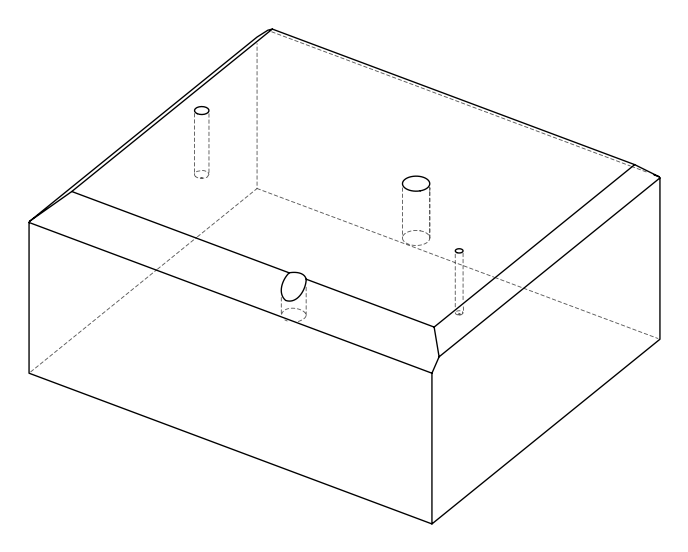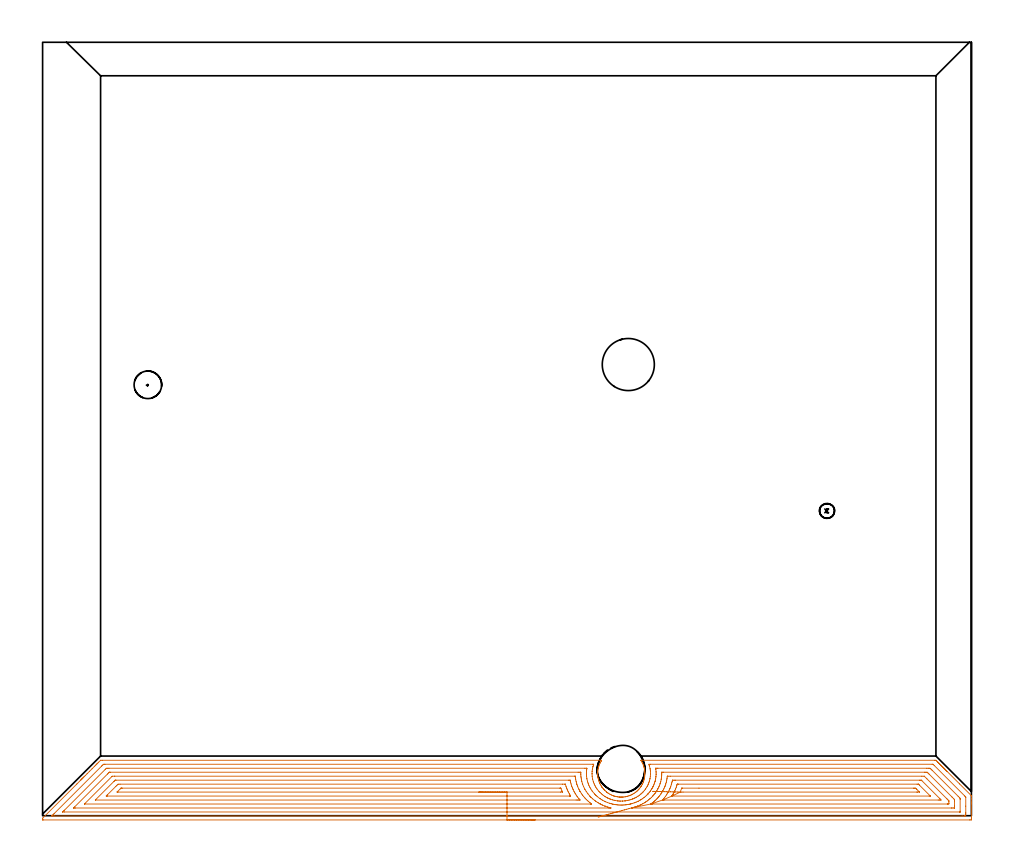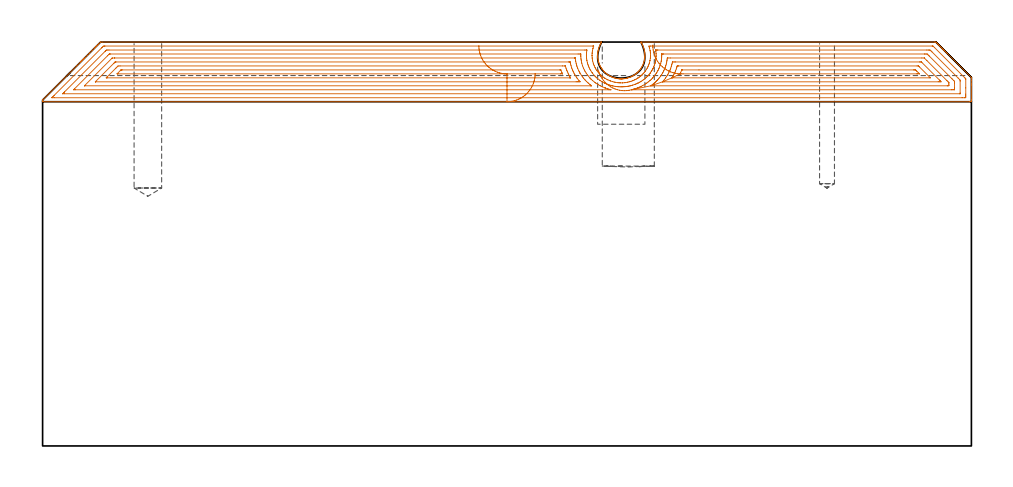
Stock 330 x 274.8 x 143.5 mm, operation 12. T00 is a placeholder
(PLAN: 12 operations, 6 tool changes, 62 min)
(1 SPOT_DRILL | STEP1POCKET | NXT0321_9005460120000 | 0.03 min | 0 mm3)
(2 SPOT_DRILL_1 | STEP1POCKET_1 | NXT0321_9005460120000 | 0.03 min | 4 mm3)
(3 SPOT_DRILL_2 | STEP1POCKET_3 | NXT0321_9005460120000 | 0.03 min | 8 mm3)
(4 DRILL_BLIND_HOLE_INTO_CENTER | STEP1POCKET | UGT0301_448 | 0.22 min | 1104 mm3)
(5 DRILL_BLIND_HOLE_INTO_CENTER_1 | STEP1POCKET_1 | NXT0301_128 | 0.13 min | 3169 mm3)
(6 INDEXABLE_INSERT_DRILL_BLIND_HOLE_FROM_SOLID | STEP1POCKET_2 | NXT0302_008 | 0.19 min | 11863 mm3)
(7 DRILL_BLIND_HOLE_INTO_CENTER_2 | STEP1POCKET_3 | UGT0301_212 | 0.23 min | 3970 mm3)
(8 MILL_ROUGH_BLIND_HOLE_CONTOUR | STEP1POCKET_1 | NXT0201_013 | Spiral | 1 min | 3295 mm3)
(9 AREA_MILL | FG_CHAMFER_SURFACE | UGT0205_001 | 12.55 min | 23156 mm3)
(10 AREA_MILL_1 | FG_CHAMFER_SURFACE_1 | UGT0205_001 | 16.93 min | 57212 mm3)
(11 AREA_MILL_2 | FG_CHAMFER_SURFACE_2 | UGT0205_001 | 10.41 min | 20987 mm3)
(12 AREA_MILL_3 | FG_CHAMFER_SURFACE_3 | UGT0205_001 | 20.3 min | 69026 mm3)
(TOOL NXT0321_9005460120000 | NC Spot Drill, 142deg, 12mm, Carbide, Uncoated | D12 PA142 FL30 Z2)
(TOOL UGT0301_448 | Carbide Drill 5.3 mm | D5.3 PA118 FL52 Z2)
(TOOL NXT0301_128 | Carbide Drill 12mm [861.1-1200-036A1-GP GC34] | D12 PA150 FL37.4 Z2)
(TOOL NXT0302_008 | Index. Insert Drill 18.5mm [880-D1850L25-05] | D18.5 PA176 FL93 Z2)
(TOOL UGT0301_212 | Twist Drill 9.8 mm | D9.8 PA118 FL83 Z2)
(TOOL NXT0201_013 | ENDMILL 10mm | D10 FL30 Z4)
(TOOL UGT0205_001 | Chamfer Mill 20 x 3 x 45 deg. | D20 FL50 Z2)
(OP 12 AREA_MILL_3)
G17 G21 G94 G90
T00 M6
G54
G17 G0 G90 X175. Y-1.5 S1061 M3
G43 Z153.5 H0
Z132.3
G94 G1 X174.962 Z131.428 F250.
X174.848 Z130.564
X174.659 Z129.712
X174.397 Z128.88
X174.063 Z128.074
X173.66 Z127.3
X173.192 Z126.564
X172.66 Z125.872
X172.071 Z125.229
X171.428 Z124.64
X170.736 Z124.108
X170. Z123.64
X169.226 Z123.237
X168.42 Z122.903
X167.588 Z122.641
X166.736 Z122.452
X165.872 Z122.338
X165. Z122.3
X0.172
X0.1 Y-1.497 Z122.303
X0. Y-1.491 Z122.305
Y-1.042 Z122.756
X0.002 Y-0.909 Z122.887
X0.023 Y-0.876 Z122.921
X12.177 Y11.278 Z135.077
X13.379 Y12.481 Z136.278
X13.423 Y12.524 Z136.323
X13.628 Y12.729 Z136.528
X13.673 Y12.775 Z136.572
X13.721 Y12.822 Z136.621
X13.919 Y13.019 Z136.818
X13.967 Y13.069 Z136.866
X14.019 Y13.119 Z136.918
X14.209 Y13.309 Z137.108
X14.261 Y13.363 Z137.159
X14.317 Y13.417 Z137.216
X14.499 Y13.6 Z137.398
X14.555 Y13.657 Z137.453
X14.615 Y13.715 Z137.514
X14.789 Y13.89 Z137.689
X14.849 Y13.951 Z137.747
X15.145 Y14.245 Z138.044
X15.806 Y14.906 Z138.705
X16.699 Y15.799 Z139.599
X17.593 Y16.693 Z140.492
X18.377 Y17.478 Z141.276
X18.486 Y17.588 Z141.384
X18.827 Y17.927 Z141.727
X19.03 Y18.131 Z141.93
X19.259 Y18.36 Z142.158
X19.379 Y18.481 Z142.277
X19.756 Y18.856 Z142.656
X19.891 Y18.991 Z142.79
X20.585 Y19.685 Z143.483
X20.613 Y19.704 Z143.492
X21.16 Y19.7 Z143.5
X198.502
X198.623 Y19.694 Z143.493
X198.56 Y19.58 Z143.38
X198.502 Y19.481 Z143.281
X198.442 Y19.385 Z143.185
X198.189 Y18.941 Z142.741
X198.036 Y18.648 Z142.448
X197.789 Y18.063 Z141.863
X197.63 Y17.626 Z141.426
X197.498 Y17.185 Z140.985
X197.392 Y16.747 Z140.547
X197.31 Y16.307 Z140.107
X197.252 Y15.869 Z139.669
X197.217 Y15.429 Z139.229
X197.206 Y14.99 Z138.79
X197.219 Y14.551 Z138.351
X197.254 Y14.111 Z137.911
X197.313 Y13.673 Z137.473
X197.396 Y13.233 Z137.033
X197.503 Y12.795 Z136.595
X197.631 Y12.352 Z136.152
X197.793 Y11.917 Z135.717
X197.91 Y11.633 Z135.433
X198.036 Y11.352 Z135.152
X198.2 Y11.039 Z134.839
X198.458 Y10.596 Z134.396
X198.543 Y10.465 Z134.264
X198.571 Y10.423 Z134.218
X198.689 Y10.238 Z134.037
X198.738 Y10.162 Z133.96
X198.832 Y10.03 Z133.828
X198.868 Y9.982 Z133.78
X198.929 Y9.901 Z133.7
X199.235 Y9.541 Z133.341
X199.454 Y9.283 Z133.082
X199.634 Y9.093 Z132.892
X199.822 Y8.909 Z132.707
X200.344 Y8.458 Z132.257
X200.404 Y8.405 Z132.205
X200.557 Y8.286 Z132.085
X200.715 Y8.171 Z131.97
X200.869 Y8.071 Z131.869
X201.156 Y7.883 Z131.681
X201.608 Y7.614 Z131.413
X201.77 Y7.527 Z131.327
X202.133 Y7.358 Z131.154
X202.501 Y7.2 Z130.999
X202.513 Y7.195 Z130.995
X202.78 Y7.098 Z130.898
X202.945 Y7.04 Z130.837
X202.969 Y7.033 Z130.829
X203.394 Y6.901 Z130.701
X203.419 Y6.895 Z130.695
X203.839 Y6.796 Z130.592
X204.309 Y6.71 Z130.504
X204.714 Y6.65 Z130.448
X204.946 Y6.629 Z130.428
X205.086 Y6.62 Z130.419
X205.179 Y6.615 Z130.411
X205.418 Y6.608 Z130.401
X205.569 Y6.611 Z130.398
X205.585
X205.793 Y6.609 Z130.401
X206.095 Y6.62 Z130.419
X206.106 Y6.621 Z130.42
X206.485 Y6.649 Z130.449
X206.965 Y6.719 Z130.518
X207.075 Y6.741 Z130.539
X207.413 Y6.807 Z130.602
X207.435 Y6.813 Z130.607
X207.545 Y6.839 Z130.636
X207.77 Y6.895 Z130.693
X207.858 Y6.918 Z130.714
X208.306 Y7.058 Z130.855
X208.751 Y7.222 Z131.018
X209.093 Y7.369 Z131.166
X209.43 Y7.528 Z131.326
X209.546 Y7.59 Z131.388
X209.644 Y7.642 Z131.44
X210.095 Y7.915 Z131.714
X210.537 Y8.21 Z132.009
X210.796 Y8.406 Z132.204
X211.009 Y8.585 Z132.383
X211.118 Y8.677 Z132.475
X211.206 Y8.756 Z132.555
X211.429 Y8.959 Z132.757
X211.566 Y9.1 Z132.897
X211.746 Y9.284 Z133.082
X211.902 Y9.463 Z133.261
X212.041 Y9.621 Z133.42
X212.332 Y9.982 Z133.782
X212.46 Y10.161 Z133.961
X212.629 Y10.423 Z134.222
X212.742 Y10.596 Z134.395
X212.999 Y11.039 Z134.839
X213.215 Y11.457 Z135.257
X213.405 Y11.917 Z135.717
X213.564 Y12.354 Z136.154
X213.697 Y12.795 Z136.595
X213.804 Y13.233 Z137.033
X213.887 Y13.673 Z137.473
X213.946 Y14.111 Z137.911
X213.981 Y14.551 Z138.351
X213.994 Y14.99 Z138.79
X213.983 Y15.429 Z139.229
X213.948 Y15.869 Z139.669
X213.89 Y16.307 Z140.107
X213.808 Y16.747 Z140.547
X213.702 Y17.185 Z140.985
X213.57 Y17.626 Z141.426
X213.413 Y18.063 Z141.863
X213.215 Y18.543 Z142.343
X213.01 Y18.941 Z142.741
X212.796 Y19.318 Z143.118
X212.739 Y19.42 Z143.218
X212.656 Y19.557 Z143.353
X212.577 Y19.692 Z143.484
X212.576 Y19.697 Z143.489
X212.796 Y19.7 Z143.5
X316.874
X317.4 Y19.704 Z143.49
X317.418 Y19.683 Z143.481
X317.768 Y19.333 Z143.131
X317.86 Y19.242 Z143.038
X317.946 Y19.154 Z142.953
X318.065 Y19.035 Z142.834
X318.154 Y18.948 Z142.744
X318.237 Y18.864 Z142.663
X318.363 Y18.737 Z142.536
X318.448 Y18.654 Z142.45
X318.527 Y18.573 Z142.372
X318.661 Y18.439 Z142.238
X318.742 Y18.36 Z142.156
X318.817 Y18.283 Z142.082
X318.959 Y18.141 Z141.941
X319.035 Y18.066 Z141.862
X319.108 Y17.993 Z141.792
X319.257 Y17.844 Z141.643
X319.329 Y17.772 Z141.569
X319.398 Y17.702 Z141.501
X319.554 Y17.546 Z141.345
X319.623 Y17.478 Z141.275
X319.688 Y17.412 Z141.211
X319.852 Y17.248 Z141.047
X319.917 Y17.184 Z140.981
X319.979 Y17.122 Z140.921
X320.15 Y16.95 Z140.749
X320.211 Y16.89 Z140.687
X320.269 Y16.832 Z140.631
X320.448 Y16.653 Z140.452
X320.505 Y16.596 Z140.393
X320.559 Y16.541 Z140.34
X320.746 Y16.355 Z140.154
X320.799 Y16.302 Z140.099
X320.849 Y16.251 Z140.05
X321.043 Y16.057 Z139.856
X321.093 Y16.008 Z139.805
X321.14 Y15.961 Z139.76
X321.341 Y15.759 Z139.558
X321.387 Y15.714 Z139.512
X325.808 Y11.292 Z135.092
X329.911 Y7.189 Z130.988
X329.977 Y7.121 Z130.92
X329.999 Y7.09 Z130.888
X330. Y6.895 Z130.694
Y6.828 Z130.626
Y6.013 Z129.808
Y4.792 Z128.589
Y4.249 Z128.043
Y-0.771 Z123.027
X329.997 Y-1.042 Z122.755
X329.99 Y-1.492 Z122.306
X329.84 Y-1.495 Z122.303
X329.382 Y-1.5 Z122.3
X165.
Y-0.086 Z123.714
X4.116
X3.468 Y-0.081 Z123.719
X3.298 Y-0.079 Z123.721
Y-0.061 Z123.739
Y-0.054 Z123.746
X3.688 Y0.338 Z124.138
X4.071 Y0.722 Z124.522
X20.996 Y17.646 Z141.446
X21.166 Y17.815 Z141.615
X21.446 Y18.084 Z141.884
X21.655 Y18.279 Z142.079
X22.059 Y18.284 Z142.084
X22.135 Y18.285 Z142.085
X195.451
X195.733 Y18.28 Z142.08
X195.792 Y18.279 Z142.079
X195.786 Y18.25 Z142.05
X195.777 Y18.216 Z142.016
X195.716 Y18.023 Z141.823
X195.55 Y17.478 Z141.278
X195.513 Y17.342 Z141.142
X195.375 Y16.747 Z140.547
X195.351 Y16.619 Z140.419
X195.348 Y16.596 Z140.396
X195.252 Y15.835 Z139.635
X195.244 Y15.714 Z139.514
X195.214 Y14.991 Z138.791
X195.219 Y14.832 Z138.632
X195.26 Y14.064 Z137.864
X195.274 Y13.951 Z137.751
X195.375 Y13.254 Z137.054
X195.41 Y13.069 Z136.869
X195.42 Y13.024 Z136.824
X195.648 Y12.187 Z135.987
X195.778 Y11.789 Z135.589
X195.972 Y11.305 Z135.105
X196.268 Y10.664 Z134.464
X196.402 Y10.423 Z134.223
X196.572 Y10.123 Z133.923
X196.952 Y9.541 Z133.341
X197.162 Y9.253 Z133.053
X197.663 Y8.659 Z132.459
X198.055 Y8.234 Z132.034
X198.559 Y7.777 Z131.577
X198.948 Y7.445 Z131.245
X199.266 Y7.206 Z131.006
X199.725 Y6.895 Z130.695
X199.842 Y6.82 Z130.62
X200.042 Y6.698 Z130.498
X200.537 Y6.422 Z130.222
X200.735 Y6.321 Z130.121
X200.861 Y6.262 Z130.062
X201.42 Y6.013 Z129.813
X201.628 Y5.931 Z129.731
X201.763 Y5.88 Z129.68
X202.522 Y5.634 Z129.434
X203.043 Y5.499 Z129.299
X203.415 Y5.417 Z129.217
X203.547 Y5.392 Z129.192
X204.234 Y5.279 Z129.079
X204.309 Y5.269 Z129.069
X204.709 Y5.232 Z129.032
X205.13 Y5.202 Z129.002
X205.202 Y5.201 Z129.001
X206.023 Y5.203 Z129.003
X206.095 Y5.207 Z129.007
X206.852 Y5.266 Z129.066
X206.989 Y5.282 Z129.082
X207.071 Y5.293 Z129.093
X207.741 Y5.41 Z129.21
X207.882 Y5.436 Z129.236
X208.354 Y5.547 Z129.347
X208.775 Y5.664 Z129.464
X209.044 Y5.748 Z129.548
X209.669 Y5.965 Z129.765
X209.704 Y5.979 Z129.779
X209.789 Y6.013 Z129.813
X210.318 Y6.254 Z130.054
X210.562 Y6.37 Z130.17
X210.908 Y6.554 Z130.354
X211.456 Y6.879 Z130.679
X211.466 Y6.885 Z130.685
X211.48 Y6.895 Z130.695
X211.991 Y7.249 Z131.049
X212.349 Y7.522 Z131.322
X212.49 Y7.638 Z131.438
X212.652 Y7.777 Z131.577
X212.959 Y8.057 Z131.857
X213.242 Y8.332 Z132.132
X213.402 Y8.501 Z132.301
X213.543 Y8.659 Z132.459
X213.814 Y8.977 Z132.777
X214.136 Y9.375 Z133.175
X214.206 Y9.472 Z133.272
X214.252 Y9.541 Z133.341
X214.552 Y10.012 Z133.812
X214.796 Y10.423 Z134.223
X214.88 Y10.57 Z134.37
X215.029 Y10.852 Z134.652
X215.171 Y11.165 Z134.965
X215.228 Y11.305 Z135.105
X215.418 Y11.803 Z135.603
X215.548 Y12.187 Z135.987
X215.634 Y12.472 Z136.272
X215.782 Y13.069 Z136.869
X215.807 Y13.183 Z136.983
X215.923 Y13.873 Z137.673
X215.931 Y13.942 Z137.742
X215.932 Y13.951 Z137.751
X215.985 Y14.771 Z138.571
Y14.832 Z138.632
X215.965 Y15.672 Z139.472
X215.962 Y15.714 Z139.514
X215.923 Y16.126 Z139.926
X215.85 Y16.596 Z140.396
X215.835 Y16.683 Z140.483
X215.649 Y17.478 Z141.278
X215.546 Y17.85 Z141.65
X215.483 Y18.069 Z141.869
X215.424 Y18.279 Z142.079
X215.998 Y18.286 Z142.086
X316.057 Y18.285 Z142.085
X316.261 Y18.281 Z142.081
X316.358 Y18.279 Z142.079
X316.563 Y18.079 Z141.879
X316.874 Y17.775 Z141.575
X327.595 Y7.055 Z130.855
X327.752 Y6.895 Z130.695
X327.904 Y6.735 Z130.535
X327.99 Y6.643 Z130.443
X327.994 Y6.595 Z130.395
X327.998 Y6.497 Z130.297
X328. Y3.409 Z127.209
Y1.204 Z125.004
X327.999 Y0.722 Z124.522
X327.997 Y0.324 Z124.124
X327.99 Y-0.071 Z123.729
X327.595 Y-0.083 Z123.717
X327.518 Y-0.084 Z123.716
X326.701 Y-0.086 Z123.714
X165.
Y1.328 Z125.128
X7.765 Y1.329 Z125.129
X7.149 Y1.33 Z125.13
X7.147 Y1.332 Z125.132
X7.145 Y1.334 Z125.134
X7.406 Y1.604 Z125.404
X7.583 Y1.783 Z125.583
X7.765 Y1.966 Z125.766
X22.229 Y16.429 Z140.229
X22.4 Y16.596 Z140.396
X22.68 Y16.865 Z140.665
X22.953 Y16.868 Z140.668
X23.568 Y16.871 Z140.671
X192.695
X193.311 Y16.869 Z140.669
X193.35 Y16.867 Z140.667
X193.366 Y16.865 Z140.665
X193.365 Y16.816 Z140.616
X193.34 Y16.596 Z140.396
X193.272 Y16.026 Z139.826
X193.246 Y15.714 Z139.514
X193.223 Y15.193 Z138.993
X193.22 Y14.832 Z138.632
X193.245 Y14.289 Z138.089
X193.272 Y13.951 Z137.751
X193.361 Y13.292 Z137.092
X193.402 Y13.069 Z136.869
X193.588 Y12.246 Z136.046
X193.604 Y12.187 Z135.987
X193.609 Y12.166 Z135.966
X193.768 Y11.663 Z135.463
X193.897 Y11.305 Z135.105
X194.093 Y10.807 Z134.607
X194.278 Y10.423 Z134.223
X194.481 Y10.013 Z133.813
X194.759 Y9.541 Z133.341
X195.231 Y8.801 Z132.601
X195.335 Y8.659 Z132.459
X195.375 Y8.607 Z132.407
X196.089 Y7.777 Z131.577
X196.268 Y7.576 Z131.376
X196.444 Y7.396 Z131.196
X196.617 Y7.236 Z131.036
X196.994 Y6.895 Z130.695
X197.162 Y6.752 Z130.552
X197.906 Y6.161 Z129.961
X198.055 Y6.061 Z129.861
X198.129 Y6.013 Z129.813
X198.63 Y5.698 Z129.498
X198.948 Y5.512 Z129.312
X199.657 Y5.131 Z128.931
X199.842 Y5.042 Z128.842
X200.009 Y4.967 Z128.767
X200.735 Y4.669 Z128.469
X201.455 Y4.421 Z128.221
X201.628 Y4.368 Z128.168
X202.035 Y4.249 Z128.049
X202.522 Y4.131 Z127.931
X202.677 Y4.096 Z127.896
X203.415 Y3.964 Z127.764
X203.762 Y3.907 Z127.707
X204.309 Y3.843 Z127.643
X204.755 Y3.809 Z127.609
X205.202 Y3.789 Z127.589
X205.668
X206.095 Y3.792 Z127.592
X206.531 Y3.82 Z127.62
X206.989 Y3.854 Z127.654
X207.349 Y3.894 Z127.694
X207.882 Y3.978 Z127.778
X208.117 Y4.018 Z127.818
X208.418 Y4.074 Z127.874
X208.775 Y4.151 Z127.951
X208.856 Y4.17 Z127.97
X209.173 Y4.249 Z128.049
X209.557 Y4.36 Z128.16
X209.669 Y4.395 Z128.195
X210.222 Y4.585 Z128.385
X210.562 Y4.706 Z128.506
X210.869 Y4.829 Z128.629
X211.456 Y5.084 Z128.884
X211.489 Y5.099 Z128.899
X211.555 Y5.131 Z128.931
X212.073 Y5.404 Z129.204
X212.349 Y5.565 Z129.365
X212.63 Y5.736 Z129.536
X213.067 Y6.013 Z129.813
X213.172 Y6.083 Z129.883
X213.242 Y6.133 Z129.933
X213.683 Y6.461 Z130.261
X214.136 Y6.82 Z130.62
X214.177 Y6.855 Z130.655
X214.222 Y6.895 Z130.695
X214.636 Y7.284 Z131.084
X215.029 Y7.67 Z131.47
X215.081 Y7.726 Z131.526
X215.127 Y7.777 Z131.577
X215.49 Y8.204 Z132.004
X215.864 Y8.659 Z132.459
X215.889 Y8.692 Z132.492
X215.923 Y8.736 Z132.536
X216.242 Y9.225 Z133.025
X216.441 Y9.541 Z133.341
X216.58 Y9.774 Z133.574
X216.816 Y10.187 Z133.987
X216.896 Y10.344 Z134.144
X216.932 Y10.423 Z134.223
X217.166 Y10.959 Z134.759
X217.299 Y11.305 Z135.105
X217.407 Y11.603 Z135.403
X217.596 Y12.187 Z135.987
X217.622 Y12.273 Z136.073
X217.709 Y12.618 Z136.418
X217.79 Y12.989 Z136.789
X217.803 Y13.069 Z136.869
X217.907 Y13.756 Z137.556
X217.925 Y13.951 Z137.751
X217.97 Y14.575 Z138.375
X217.98 Y14.832 Z138.632
X217.968 Y15.459 Z139.259
X217.956 Y15.714 Z139.514
X217.886 Y16.422 Z140.222
X217.862 Y16.596 Z140.396
X217.836 Y16.786 Z140.586
X217.83 Y16.836 Z140.636
X217.831 Y16.86 Z140.66
X217.834 Y16.864 Z140.664
X217.86 Y16.866 Z140.666
X218.045 Y16.87 Z140.67
X218.324 Y16.871 Z140.671
X218.603
X314.194
X314.813 Y16.868 Z140.668
X315.088 Y16.864 Z140.664
X315.342 Y16.846 Z140.646
X315.599 Y16.596 Z140.396
X315.981 Y16.219 Z140.019
X325.305 Y6.895 Z130.695
X325.808 Y6.388 Z130.188
X325.989 Y6.2 Z130.
X325.995 Y6.013 Z129.813
X325.999 Y5.825 Z129.625
X326. Y1.604 Z125.404
X325.999 Y1.416 Z125.216
X325.993 Y1.352 Z125.152
X325.99 Y1.334 Z125.134
X325.981 Y1.333 Z125.133
X325.947 Y1.331 Z125.131
X325.808 Y1.329 Z125.129
X165. Y1.328 Z125.128
Y2.743 Z126.543
X11.699
X11.339 Y2.744 Z126.544
X11.074 Y2.747 Z126.547
X11.024 Y2.749 Z126.549
X11.041 Y2.78 Z126.58
X11.101 Y2.844 Z126.644
X11.339 Y3.09 Z126.89
X23.081 Y14.832 Z138.632
X23.463 Y15.211 Z139.011
X23.593 Y15.338 Z139.138
X23.698 Y15.438 Z139.238
X23.731 Y15.45 Z139.25
X23.768 Y15.453 Z139.253
X23.846 Y15.455 Z139.255
X24.107 Y15.457 Z139.257
X190.275
X190.908 Y15.456 Z139.256
X191.173 Y15.453 Z139.253
X191.204 Y15.451 Z139.251
X191.214 Y15.442 Z139.242
X191.219 Y15.408 Z139.208
X191.22 Y14.832 Z138.632
X191.232 Y14.513 Z138.313
X191.27 Y13.951 Z137.751
X191.316 Y13.548 Z137.348
X191.39 Y13.069 Z136.869
X191.51 Y12.474 Z136.274
X191.584 Y12.187 Z135.987
X191.801 Y11.372 Z135.172
X191.824 Y11.305 Z135.105
X191.836 Y11.27 Z135.07
X192.173 Y10.423 Z134.223
X192.49 Y9.743 Z133.543
X192.597 Y9.541 Z133.341
X192.695 Y9.361 Z133.161
X193.131 Y8.659 Z132.459
X193.588 Y7.982 Z131.782
X193.755 Y7.777 Z131.577
X194.481 Y6.92 Z130.72
X194.504 Y6.895 Z130.695
X194.759 Y6.621 Z130.421
X194.863 Y6.518 Z130.318
X195.375 Y6.055 Z129.855
X195.425 Y6.013 Z129.813
X196.268 Y5.342 Z129.142
X196.546 Y5.131 Z128.931
X197.162 Y4.731 Z128.531
X197.463 Y4.546 Z128.346
X197.979 Y4.249 Z128.049
X198.055 Y4.208 Z128.008
X198.148 Y4.158 Z127.958
X198.693 Y3.888 Z127.688
X198.948 Y3.774 Z127.574
X199.795 Y3.414 Z127.214
X199.842 Y3.397 Z127.197
X199.926 Y3.368 Z127.168
X200.735 Y3.103 Z126.903
X201.124 Y2.984 Z126.784
X201.724 Y2.821 Z126.621
X201.972 Y2.749 Z126.549
X201.781 Y2.746 Z126.546
X201.628 Y2.744 Z126.544
X201.368 Y2.743 Z126.543
X201.086
X165.
Y4.157 Z127.957
X15.006
X14.966 Y4.158 Z127.958
X14.912 Y4.161 Z127.961
X14.89 Y4.163 Z127.963
X14.895 Y4.185 Z127.985
X14.912 Y4.212 Z128.012
X14.93 Y4.232 Z128.032
X14.948 Y4.249 Z128.049
X24.65 Y13.951 Z137.751
X24.696 Y13.994 Z137.794
X24.74 Y14.035 Z137.835
X25.54 Y14.042 Z137.842
X25.633 Y14.043 Z137.843
X189.028
X189.121 Y14.042 Z137.842
X189.214 Y14.038 Z137.838
X189.235 Y14.036 Z137.836
X189.244 Y14.026 Z137.826
X189.251 Y13.994 Z137.794
X189.257 Y13.951 Z137.751
X189.274 Y13.799 Z137.599
X189.379 Y13.069 Z136.869
X189.428 Y12.766 Z136.566
X189.556 Y12.187 Z135.987
X189.697 Y11.619 Z135.419
X189.787 Y11.305 Z135.105
X189.841 Y11.126 Z134.926
X190.015 Y10.62 Z134.42
X190.091 Y10.423 Z134.223
X190.139 Y10.3 Z134.1
X190.484 Y9.541 Z133.341
X190.623 Y9.253 Z133.053
X190.908 Y8.716 Z132.516
X190.942 Y8.659 Z132.459
X190.993 Y8.575 Z132.375
X191.511 Y7.777 Z131.577
X191.801 Y7.346 Z131.146
X192.173 Y6.895 Z130.695
X192.695 Y6.283 Z130.083
X192.942 Y6.013 Z129.813
X193.26 Y5.685 Z129.485
X193.588 Y5.381 Z129.181
X193.869 Y5.131 Z128.931
X194.481 Y4.633 Z128.433
X194.96 Y4.249 Z128.049
X195.048 Y4.176 Z127.976
X195.061 Y4.164 Z127.964
X194.981 Y4.161 Z127.961
X194.857 Y4.159 Z127.959
X194.669 Y4.157 Z127.957
X194.575
X165.
Y5.571 Z129.371
X18.837
X18.803 Y5.572 Z129.372
X18.751 Y5.576 Z129.376
X18.738 Y5.578 Z129.378
X18.74 Y5.582 Z129.382
X18.759 Y5.607 Z129.407
X18.826 Y5.677 Z129.477
X25.334 Y12.187 Z135.987
X25.483 Y12.335 Z136.135
X25.633 Y12.484 Z136.284
X25.757 Y12.6 Z136.4
X25.779 Y12.619 Z136.419
X25.802 Y12.622 Z136.422
X25.856 Y12.625 Z136.425
X26.079 Y12.628 Z136.428
X186.887 Y12.629 Z136.429
X187.334 Y12.626 Z136.426
X187.397 Y12.624 Z136.424
X187.411 Y12.623 Z136.423
X187.424 Y12.607 Z136.407
X187.444 Y12.527 Z136.327
X187.489 Y12.34 Z136.14
X187.524 Y12.187 Z135.987
X187.579 Y11.946 Z135.746
X187.753 Y11.305 Z135.105
X187.915 Y10.732 Z134.532
X188.027 Y10.423 Z134.223
X188.228 Y9.886 Z133.686
X188.379 Y9.541 Z133.341
X188.498 Y9.274 Z133.074
X188.804 Y8.659 Z132.459
X189.121 Y8.082 Z131.882
X189.31 Y7.777 Z131.577
X189.623 Y7.282 Z131.082
X189.885 Y6.895 Z130.695
X190.015 Y6.711 Z130.511
X190.587 Y6.013 Z129.813
X190.908 Y5.626 Z129.426
X190.939 Y5.582 Z129.382
X190.908 Y5.578 Z129.378
X190.46 Y5.574 Z129.374
X190.015 Y5.572 Z129.372
X189.569 Y5.571 Z129.371
X165.
Y6.985 Z130.785
X22.953 Y6.986 Z130.786
X22.86 Y6.987 Z130.787
X22.668 Y6.992 Z130.792
X22.604 Y6.997 Z130.797
X22.619 Y7.013 Z130.813
X22.723 Y7.123 Z130.923
X22.832 Y7.234 Z131.034
X22.953 Y7.356 Z131.156
X26.02 Y10.423 Z134.223
X26.272 Y10.674 Z134.474
X26.526 Y10.927 Z134.727
X26.721 Y11.113 Z134.913
X26.823 Y11.208 Z135.008
X27.511 Y11.214 Z135.014
X184.746 Y11.215 Z135.015
X185.548 Y11.213 Z135.013
X185.642 Y11.211 Z135.011
X185.723 Y11.208 Z135.008
X185.74 Y11.173 Z134.973
X185.745 Y11.161 Z134.961
X185.766 Y11.089 Z134.889
X185.967 Y10.423 Z134.223
X186.195 Y9.784 Z133.584
X186.294 Y9.541 Z133.341
X186.441 Y9.186 Z132.986
X186.687 Y8.659 Z132.459
X186.903 Y8.203 Z132.003
X187.142 Y7.777 Z131.577
X187.334 Y7.438 Z131.238
X187.512 Y7.144 Z130.944
X187.58 Y7.028 Z130.828
X187.599 Y6.991 Z130.791
X187.572 Y6.99 Z130.79
X187.494 Y6.987 Z130.787
X187.334 Y6.986 Z130.786
X187.243 Y6.985 Z130.785
X165.
Y8.399 Z132.199
X26.789 Y8.4 Z132.2
X26.581 Y8.401 Z132.201
X26.526 Y8.403 Z132.203
X26.466 Y8.407 Z132.207
X26.498 Y8.446 Z132.246
X26.526 Y8.479 Z132.279
X27.589 Y9.541 Z133.341
X27.834 Y9.777 Z133.577
X27.852 Y9.793 Z133.593
X27.893 Y9.796 Z133.596
X27.963 Y9.799 Z133.599
X28.051 Y9.8 Z133.6
X28.313
X183.761
X184.024 Y9.798 Z133.598
X184.098 Y9.795 Z133.595
X184.113 Y9.793 Z133.593
X184.119 Y9.785 Z133.585
X184.132 Y9.761 Z133.561
X184.52 Y8.792 Z132.592
X184.579 Y8.659 Z132.459
X184.654 Y8.49 Z132.29
X184.676 Y8.421 Z132.221
Y8.406 Z132.206
X184.654 Y8.405 Z132.205
X184.023 Y8.4 Z132.2
X165. Y8.399 Z132.199
X164.128 Z132.238
X163.264 Z132.351
X162.412 Z132.54
X161.58 Z132.803
X160.774 Z133.136
X160. Z133.539
X159.264 Z134.008
X158.572 Z134.539
X157.929 Z135.128
X157.34 Z135.772
X156.808 Z136.464
X156.34 Z137.199
X155.937 Z137.973
X155.603 Z138.779
X155.341 Z139.611
X155.152 Z140.463
X155.038 Z141.328
X155. Z142.199
G0 Z153.5
X197.401 Y-0.483
Z133.661
G1 X197.652 Y-0.414 Z132.828
X197.971 Y-0.327 Z132.021
X198.357 Y-0.221 Z131.246
X198.807 Y-0.097 Z130.508
X199.317 Y0.042 Z129.815
X199.883 Y0.198 Z129.17
X200.502 Y0.367 Z128.578
X201.167 Y0.55 Z128.045
X201.875 Y0.744 Z127.574
X202.62 Y0.948 Z127.168
X203.397 Y1.161 Z126.832
X204.198 Y1.381 Z126.567
X205.019 Y1.606 Z126.375
X205.853 Y1.835 Z126.258
X206.693 Y2.065 Z126.217
X207.534 Y2.295 Z126.253
X208.368 Y2.524 Z126.364
X209.19 Y2.75 Z126.55
X209.399 Y2.806 Z126.606
X209.669 Y2.876 Z126.676
X210.06 Y2.981 Z126.781
X210.321 Y3.055 Z126.855
X210.562 Y3.129 Z126.929
X210.744 Y3.188 Z126.988
X211.27 Y3.368 Z127.168
X211.406 Y3.417 Z127.217
X211.456 Y3.436 Z127.236
X212.035 Y3.677 Z127.477
X212.349 Y3.816 Z127.616
X212.649 Y3.954 Z127.754
X213.243 Y4.249 Z128.049
X213.799 Y4.582 Z128.382
X214.136 Y4.79 Z128.59
X214.344 Y4.926 Z128.726
X214.65 Y5.131 Z128.931
X214.87 Y5.289 Z129.089
X215.029 Y5.407 Z129.207
X215.37 Y5.677 Z129.477
X215.782 Y6.013 Z129.813
X215.857 Y6.078 Z129.878
X215.923 Y6.137 Z129.937
X216.312 Y6.511 Z130.311
X216.701 Y6.895 Z130.695
X216.757 Y6.953 Z130.753
X216.816 Y7.018 Z130.818
X217.166 Y7.432 Z131.232
X217.453 Y7.777 Z131.577
X217.566 Y7.919 Z131.719
X217.709 Y8.106 Z131.906
X217.933 Y8.438 Z132.238
X218.077 Y8.659 Z132.459
X218.277 Y8.98 Z132.78
X218.603 Y9.533 Z133.333
X218.606 Y9.538 Z133.338
X218.895 Y10.134 Z133.934
X219.024 Y10.423 Z134.223
X219.16 Y10.755 Z134.555
X219.367 Y11.305 Z135.105
X219.4 Y11.399 Z135.199
X219.496 Y11.696 Z135.496
X219.604 Y12.081 Z135.881
X219.629 Y12.187 Z135.987
X219.766 Y12.802 Z136.602
X219.811 Y13.069 Z136.869
X219.888 Y13.564 Z137.364
X219.927 Y13.951 Z137.751
X219.959 Y14.375 Z138.175
X219.98 Y14.832 Z138.632
X219.978 Y15.238 Z139.038
X219.979 Y15.377 Z139.177
X219.981 Y15.428 Z139.228
X219.984 Y15.451 Z139.251
X219.995 Y15.452 Z139.252
X220.073 Y15.455 Z139.255
X220.389 Y15.457 Z139.257
X220.65
X313.301
X313.562 Y15.456 Z139.256
X314.194 Y15.452 Z139.252
X314.28 Y15.45 Z139.25
X314.369 Y15.37 Z139.17
X314.554 Y15.19 Z138.99
X314.918 Y14.832 Z138.632
X315.088 Y14.664 Z138.464
X323.128 Y6.623 Z130.423
X323.732 Y6.013 Z129.813
X323.93 Y5.81 Z129.61
X323.99 Y5.742 Z129.542
X323.993 Y5.69 Z129.49
X323.996 Y5.583 Z129.383
X324. Y5.152 Z128.952
Y3.389 Z127.189
X323.999 Y2.937 Z126.737
X323.997 Y2.83 Z126.63
X323.994 Y2.776 Z126.576
X323.991 Y2.754 Z126.554
X323.97 Y2.75 Z126.55
X323.757 Y2.746 Z126.546
X323.128 Y2.743 Z126.543
X322.867
X209.669
X209.407 Y2.744 Z126.544
X209.19 Y2.75 Z126.55
X216.125 Y4.164 Z127.964
X216.143 Y4.18 Z127.98
X216.179 Y4.207 Z128.007
X216.235 Y4.249 Z128.049
X216.563 Y4.499 Z128.299
X216.816 Y4.695 Z128.495
X217.058 Y4.893 Z128.693
X217.341 Y5.131 Z128.931
X217.535 Y5.304 Z129.104
X217.709 Y5.465 Z129.265
X217.989 Y5.737 Z129.537
X218.266 Y6.013 Z129.813
X218.429 Y6.185 Z129.985
X218.603 Y6.374 Z130.174
X218.844 Y6.657 Z130.457
X219.042 Y6.895 Z130.695
X219.243 Y7.145 Z130.945
X219.496 Y7.471 Z131.271
X219.622 Y7.653 Z131.453
X219.704 Y7.777 Z131.577
X219.97 Y8.191 Z131.991
X220.257 Y8.659 Z132.459
X220.306 Y8.741 Z132.541
X220.389 Y8.887 Z132.687
X220.613 Y9.32 Z133.12
X220.72 Y9.541 Z133.341
X220.897 Y9.921 Z133.721
X221.108 Y10.423 Z134.223
X221.157 Y10.547 Z134.347
X221.283 Y10.883 Z134.683
X221.387 Y11.202 Z135.002
X221.418 Y11.305 Z135.105
X221.581 Y11.892 Z135.692
X221.652 Y12.187 Z135.987
X221.747 Y12.61 Z136.41
X221.825 Y13.069 Z136.869
X221.871 Y13.37 Z137.17
X221.941 Y13.951 Z137.751
X221.95 Y14.007 Z137.807
X221.954 Y14.03 Z137.83
X221.99 Y14.036 Z137.836
X222.085 Y14.041 Z137.841
X222.176 Y14.042 Z137.842
X222.976 Y14.043 Z137.843
X312.407
X313.212 Y14.038 Z137.838
X313.249 Y14.036 Z137.836
X313.301 Y13.996 Z137.796
X313.349 Y13.951 Z137.751
X314.194 Y13.108 Z136.908
X321.341 Y5.961 Z129.761
X321.754 Y5.541 Z129.341
X321.957 Y5.333 Z129.133
X321.99 Y5.28 Z129.08
X321.994 Y5.224 Z129.024
X321.996 Y5.131 Z128.931
X321.998 Y4.483 Z128.283
X321.993 Y4.249 Z128.049
X321.99 Y4.175 Z127.975
X321.716 Y4.164 Z127.964
X321.529 Y4.159 Z127.959
X321.435 Y4.157 Z127.957
X216.722
X216.534 Y4.158 Z127.958
X216.16 Y4.162 Z127.962
X216.125 Y4.164 Z127.964
X220.275 Y5.582 Z129.382
X220.314 Y5.633 Z129.433
X220.341 Y5.668 Z129.468
X220.631 Y6.013 Z129.813
X220.919 Y6.372 Z130.172
X221.283 Y6.83 Z130.63
X221.31 Y6.868 Z130.668
X221.328 Y6.895 Z130.695
X221.66 Y7.405 Z131.205
X221.898 Y7.777 Z131.577
X222.003 Y7.948 Z131.748
X222.176 Y8.239 Z132.039
X222.324 Y8.513 Z132.313
X222.4 Y8.659 Z132.459
X222.621 Y9.102 Z132.902
X222.825 Y9.541 Z133.341
X222.899 Y9.709 Z133.509
X223.07 Y10.122 Z133.922
X223.15 Y10.343 Z134.143
X223.178 Y10.423 Z134.223
X223.369 Y11.01 Z134.81
X223.456 Y11.305 Z135.105
X223.563 Y11.699 Z135.499
X223.682 Y12.187 Z135.987
X223.781 Y12.614 Z136.414
X223.798 Y12.622 Z136.422
X223.851 Y12.625 Z136.425
X223.963 Y12.627 Z136.427
X224.409 Y12.629 Z136.429
X224.856
X311.514 Y12.628 Z136.428
X311.961 Y12.627 Z136.427
X312.183 Y12.623 Z136.423
X312.207 Y12.622 Z136.422
X312.242 Y12.599 Z136.399
X312.316 Y12.531 Z136.331
X312.407 Y12.444 Z136.244
X318.661 Y6.191 Z129.991
X318.835 Y6.013 Z129.813
X319.005 Y5.836 Z129.636
X319.24 Y5.578 Z129.378
X319.105 Y5.575 Z129.375
X318.661 Y5.572 Z129.372
X318.215 Y5.571 Z129.371
X220.837
X220.523 Y5.572 Z129.372
X220.389 Y5.574 Z129.374
X220.332 Y5.577 Z129.377
X220.275 Y5.582 Z129.382
X223.614 Y6.992 Z130.792
X223.617 Y7.005 Z130.805
X223.627 Y7.028 Z130.828
X223.7 Y7.154 Z130.954
X223.963 Y7.592 Z131.392
X224.031 Y7.71 Z131.51
X224.067 Y7.777 Z131.577
X224.336 Y8.291 Z132.091
X224.52 Y8.659 Z132.459
X224.628 Y8.885 Z132.685
X224.856 Y9.396 Z133.196
X224.898 Y9.5 Z133.3
X224.914 Y9.541 Z133.341
X225.136 Y10.147 Z133.947
X225.23 Y10.423 Z134.223
X225.357 Y10.811 Z134.611
X225.433 Y11.051 Z134.851
X225.472 Y11.171 Z134.971
X225.484 Y11.204 Z135.004
X225.501 Y11.208 Z135.008
X225.549 Y11.21 Z135.01
X225.75 Y11.214 Z135.014
X225.841
X310.712
X311.113 Y11.212 Z135.012
X311.162 Y11.21 Z135.01
X311.183 Y11.208 Z135.008
X311.223 Y11.171 Z134.971
X311.354 Y11.046 Z134.846
X311.514 Y10.889 Z134.689
X315.318 Y7.084 Z130.884
X315.352 Y7.048 Z130.848
X315.384 Y7.009 Z130.809
X315.396 Y6.992 Z130.792
X314.996 Y6.986 Z130.786
X223.871
X223.614 Y6.992 Z130.792
X226.567 Y8.406 Z132.206
X226.623 Y8.634 Z132.434
X226.63 Y8.659 Z132.459
X227.079 Y9.768 Z133.568
X227.088 Y9.788 Z133.588
X227.118 Y9.793 Z133.593
X227.186 Y9.797 Z133.597
X227.275 Y9.799 Z133.599
X233.209 Y9.8 Z133.6
X309.465
X309.727 Y9.798 Z133.598
X309.99 Y9.793 Z133.593
X310.152 Y9.789 Z133.589
X310.238 Y9.708 Z133.508
X310.41 Y9.541 Z133.341
X310.621 Y9.332 Z133.132
X311.291 Y8.659 Z132.459
X311.514 Y8.431 Z132.231
X311.526 Y8.406 Z132.206
X311.514 Y8.405 Z132.205
X310.883 Y8.4 Z132.2
X310.621
X227.536
X226.904 Y8.401 Z132.201
X226.643 Y8.405 Z132.205
X226.567 Y8.406 Z132.206
X225.697 Y8.428 Z132.266
X224.836 Y8.449 Z132.401
X223.989 Y8.47 Z132.61
X223.164 Y8.49 Z132.893
X222.367 Y8.509 Z133.247
X221.603 Y8.528 Z133.668
X220.879 Y8.546 Z134.155
X220.201 Y8.562 Z134.703
X219.572 Y8.578 Z135.308
X218.999 Y8.592 Z135.965
X218.485 Y8.605 Z136.67
X218.035 Y8.616 Z137.417
X217.651 Y8.625 Z138.201
X217.337 Y8.633 Z139.014
X217.096 Y8.639 Z139.853
X216.928 Y8.643 Z140.709
X216.835 Y8.645 Z141.576
X216.818 Z142.448
G0 Z153.5
M5
M2
